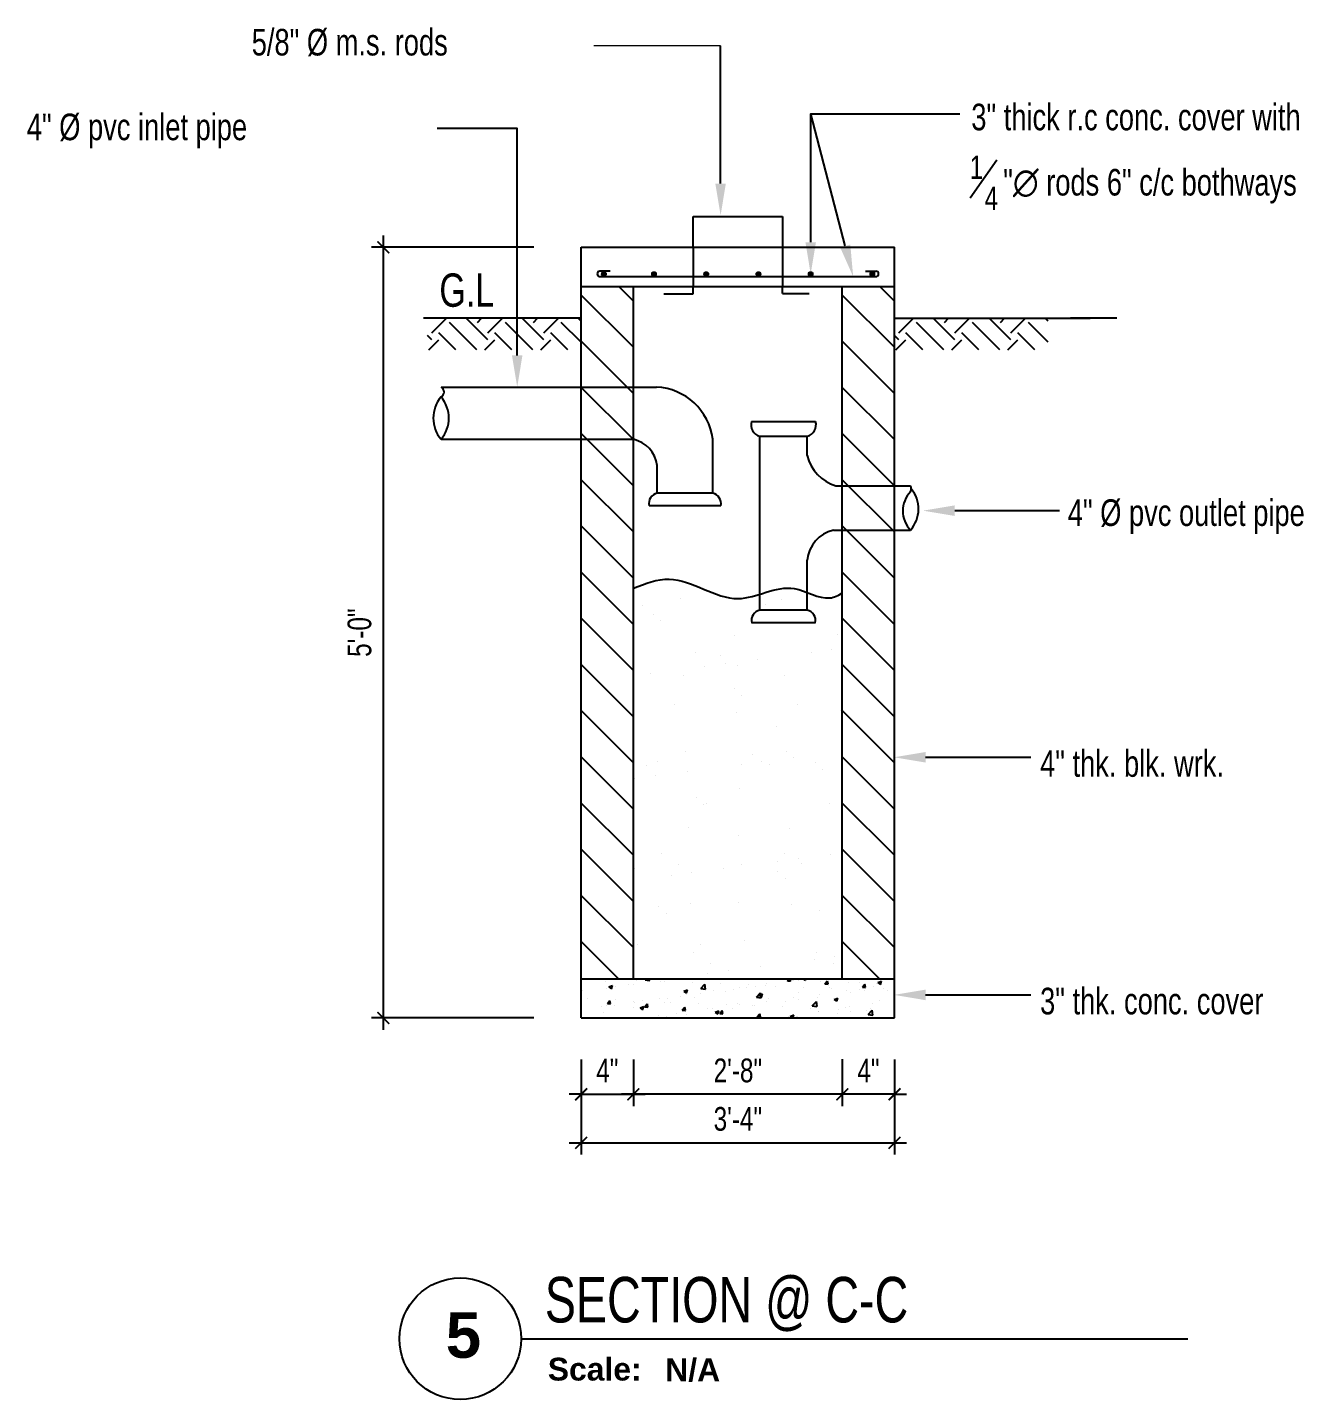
# Model space of a CAD drawing. Header units: inches. Extents: x 8351 to 42256, y 21052 to 33437.
# Drawn here: x 16698 to 16859.2, y 24303.9 to 24477.2 of the extents above; entities that cross this region are included whole.
import ezdxf
from ezdxf.enums import TextEntityAlignment as Align

# ---------------------------------------------------------------- set-up
doc = ezdxf.new("R2010")
doc.units = ezdxf.units.IN
doc.header["$MEASUREMENT"] = 0
doc.layers.add('STEEL', color=242, linetype='Continuous')
doc.layers.add('window', color=7, linetype='Continuous')
doc.layers.add('text', color=7, linetype='Continuous', lineweight=9)
doc.styles.add('AEP style', font='swisscl.ttf')
doc.styles.add('SANSSERIFBOLD', font='sanssb__.ttf')

# ---------------------------------------------------------------- blocks, each defined once
blk = doc.blocks.new('_ArchTick')
at = {"color": 0, "linetype": 'ByBlock', "const_width": 0.15}
blk.add_lwpolyline([(-0.5, -0.5), (0.5, 0.5)], dxfattribs=at)
blk = doc.blocks.new('*U429')
blk.add_line((0.8423, -0.5126), (3.5845, -0.5126))
at = {"lineweight": 25}
blk.add_circle((0.5923, -0.5126), 0.25, dxfattribs=at)
at = {"insert": (0.9523, -0.5907), "char_height": 0.09375, "width": 0.391625, "attachment_point": 1, "style": 'SANSSERIFBOLD'}
blk.add_mtext('Scale: ', dxfattribs=at)
at = {"ltscale": 15, "style": 'SANSSERIFBOLD', "flags": 8}
blk.add_attdef('VIEWNAME', text='', height=0.1875, dxfattribs=at).set_placement((0.9422, -0.5109), align=Align.BOTTOM_LEFT)
blk.add_attdef('#', text='', height=0.1875, dxfattribs=at).set_placement((0.5922, -0.5109), align=Align.MIDDLE_CENTER)
blk.add_attdef('VPSCALE', text='', height=0.0938, dxfattribs=at).set_placement((1.3617, -0.589), align=Align.TOP_LEFT)

msp = doc.modelspace()

# ---------------------------------------------------------------- linework, layer by layer
at = {"color": 0, "linetype": 'ByBlock'}
for p, q in [((16817.1, 24455.66), (16820.47, 24460.48)), ((16782.11, 24449.43), (16782.11, 24444.48)), ((16793.41, 24449.43), (16793.41, 24444.48)), ((16796.53, 24423.11), (16796.53, 24425.55)), ((16775.7, 24404.22), (16775.7, 24404.22)), ((16780.54, 24405.02), (16780.54, 24405.02)), ((16791.27, 24404.25), (16791.27, 24404.25)), ((16793.33, 24404.96), (16793.33, 24404.96)), ((16777.1, 24403.1), (16777.1, 24403.1)), ((16778.02, 24402.26), (16778.02, 24402.26)), ((16797.4, 24402.66), (16797.4, 24402.66)), ((16787.3, 24400.33), (16787.3, 24400.33)), ((16800.39, 24400.5), (16800.39, 24400.5)), ((16782.37, 24398.27), (16782.37, 24398.27)), ((16797.02, 24398.26), (16797.02, 24398.26)), ((16799.62, 24398.61), (16799.62, 24398.61)), ((16783.56, 24396.49), (16783.56, 24396.49)), ((16785.61, 24397.91), (16785.61, 24397.91)), ((16786.16, 24396.84), (16786.16, 24396.84)), ((16787.72, 24396.57), (16787.72, 24396.57)), ((16790.23, 24397.37), (16790.23, 24397.37)), ((16776.77, 24395.6), (16776.77, 24395.6)), ((16780.85, 24395.39), (16780.85, 24395.39)), ((16793.64, 24395.32), (16793.64, 24395.32)), ((16787.34, 24393.71), (16787.34, 24393.71)), ((16779.74, 24391.7), (16779.74, 24391.7)), ((16788.27, 24392.87), (16788.27, 24392.87)), ((16795.31, 24391.73), (16795.31, 24391.73)), ((16787.61, 24390.7), (16787.61, 24390.7)), ((16800.7, 24390.86), (16800.7, 24390.86)), ((16792.61, 24388.88), (16792.61, 24388.88)), ((16777.58, 24384.49), (16777.58, 24384.49)), ((16781.17, 24385.75), (16781.17, 24385.75)), ((16789.65, 24385.39), (16789.65, 24385.39)), ((16790.77, 24384.5), (16790.77, 24384.5)), ((16793.96, 24385.69), (16793.96, 24385.69)), ((16794.84, 24385.03), (16794.84, 24385.03)), ((16797.59, 24384.32), (16797.59, 24384.32)), ((16776.18, 24384.02), (16776.18, 24384.02)), ((16777.31, 24382.72), (16777.31, 24382.72)), ((16781.38, 24383.26), (16781.38, 24383.26)), ((16788.17, 24384.15), (16788.17, 24384.15)), ((16791.75, 24384.05), (16791.75, 24384.05)), ((16798.51, 24383.48), (16798.51, 24383.48)), ((16774.71, 24382.38), (16774.71, 24382.38)), ((16787.93, 24381.06), (16787.93, 24381.06)), ((16782.56, 24379.93), (16782.56, 24379.93)), ((16783.48, 24379.09), (16783.48, 24379.09)), ((16783.77, 24379.18), (16783.77, 24379.18)), ((16799.34, 24379.21), (16799.34, 24379.21)), ((16781.48, 24376.12), (16781.48, 24376.12)), ((16794.27, 24376.06), (16794.27, 24376.06)), ((16787.83, 24375.1), (16787.83, 24375.1)), ((16778.11, 24372.84), (16778.11, 24372.84)), ((16793.68, 24372.87), (16793.68, 24372.87)), ((16795.38, 24372.16), (16795.38, 24372.16)), ((16799.45, 24372.69), (16799.45, 24372.69)), ((16774.74, 24370.94), (16774.74, 24370.94)), ((16780.22, 24371.5), (16780.22, 24371.5)), ((16785.99, 24370.92), (16785.99, 24370.92)), ((16788.24, 24371.43), (16788.24, 24371.43)), ((16792.78, 24371.82), (16792.78, 24371.82)), ((16792.81, 24370.54), (16792.81, 24370.54)), ((16795.79, 24371.53), (16795.79, 24371.53)), ((16779.32, 24370.04), (16779.32, 24370.04)), ((16781.92, 24370.39), (16781.92, 24370.39)), ((16793.73, 24369.7), (16793.73, 24369.7)), ((16777.78, 24366.15), (16777.78, 24366.15)), ((16778.7, 24365.31), (16778.7, 24365.31)), ((16781.8, 24366.48), (16781.8, 24366.48)), ((16787.81, 24366.66), (16787.81, 24366.66)), ((16794.59, 24366.42), (16794.59, 24366.42)), ((16798.08, 24365.71), (16798.08, 24365.71)), ((16788.56, 24361.8), (16788.56, 24361.8)), ((16775.06, 24361.31), (16775.06, 24361.31)), ((16782.15, 24360.32), (16782.15, 24360.32)), ((16783.05, 24361.32), (16783.05, 24361.32)), ((16797.72, 24360.35), (16797.72, 24360.35)), ((16784.26, 24358.98), (16784.26, 24358.98)), ((16790.6, 24358.58), (16790.6, 24358.58)), ((16797.39, 24359.48), (16797.39, 24359.48)), ((16799.83, 24359.01), (16799.83, 24359.01)), ((16799.99, 24359.82), (16799.99, 24359.82)), ((16783.93, 24357.7), (16783.93, 24357.7)), ((16786.53, 24358.05), (16786.53, 24358.05))]:
    msp.add_line(p, q, dxfattribs=at)
at = {"color": 0}
for p, q in [((16742.96, 24450.93), (16742.96, 24350.58)), ((16761.96, 24449.43), (16741.46, 24449.43)), ((16767.96, 24418.08), (16767.96, 24449.43)), ((16767.96, 24449.43), (16807.56, 24449.43)), ((16807.56, 24418.08), (16807.56, 24449.43)), ((16767.96, 24444.48), (16807.56, 24444.48)), ((16774.56, 24436.8), (16767.96, 24443.4)), ((16774.56, 24442.63), (16772.72, 24444.48)), ((16774.56, 24418.06), (16774.56, 24444.48)), ((16800.96, 24418.08), (16800.96, 24444.48)), ((16807.56, 24436.8), (16800.96, 24443.4)), ((16807.56, 24442.63), (16805.72, 24444.48)), ((16767.96, 24440.48), (16748.05, 24440.48)), ((16749.1, 24438.63), (16750.95, 24440.48)), ((16754.78, 24436.48), (16751.31, 24439.95)), ((16755.84, 24438.08), (16753.44, 24440.48)), ((16754.84, 24439.95), (16755.37, 24440.48)), ((16756.17, 24438.63), (16758.02, 24440.48)), ((16761.85, 24436.48), (16758.38, 24439.95)), ((16763.24, 24437.74), (16760.51, 24440.48)), ((16761.92, 24439.95), (16762.44, 24440.48)), ((16763.24, 24438.63), (16765.09, 24440.48)), ((16767.96, 24437.44), (16765.45, 24439.95)), ((16767.96, 24440.09), (16767.58, 24440.48)), ((16807.56, 24440.48), (16832.26, 24440.48)), ((16808.11, 24438.63), (16809.97, 24440.48)), ((16813.8, 24436.48), (16810.32, 24439.95)), ((16814.85, 24438.08), (16812.45, 24440.48)), ((16813.86, 24439.95), (16814.39, 24440.48)), ((16815.19, 24438.63), (16817.04, 24440.48)), ((16820.87, 24436.48), (16817.4, 24439.95)), ((16822.26, 24437.74), (16819.52, 24440.48)), ((16820.93, 24439.95), (16821.46, 24440.48)), ((16822.26, 24438.63), (16824.11, 24440.48)), ((16826.98, 24437.44), (16824.47, 24439.95)), ((16826.98, 24440.09), (16826.59, 24440.48)), ((16835.65, 24440.48), (16829.8, 24440.48)), ((16749.1, 24437.74), (16748.55, 24438.29)), ((16752.13, 24436.48), (16749.98, 24438.63)), ((16756.17, 24437.74), (16755.84, 24438.08)), ((16759.2, 24436.48), (16757.05, 24438.63)), ((16766.27, 24436.48), (16764.13, 24438.63)), ((16808.11, 24437.74), (16807.56, 24438.29)), ((16811.15, 24436.48), (16809, 24438.63)), ((16815.19, 24437.74), (16814.85, 24438.08)), ((16818.22, 24436.48), (16816.07, 24438.63)), ((16825.29, 24436.48), (16823.14, 24438.63)), ((16748.72, 24436.48), (16749.98, 24437.74)), ((16755.79, 24436.48), (16755.83, 24436.52)), ((16755.83, 24436.52), (16757.05, 24437.74)), ((16762.86, 24436.48), (16764.13, 24437.74)), ((16774.56, 24430.97), (16767.96, 24437.57)), ((16807.56, 24430.97), (16800.96, 24437.57)), ((16807.73, 24436.48), (16809, 24437.74)), ((16814.81, 24436.48), (16814.85, 24436.52)), ((16814.85, 24436.52), (16816.07, 24437.74)), ((16821.88, 24436.48), (16823.14, 24437.74)), ((16750.26, 24431.78), (16767.96, 24431.78)), ((16767.96, 24431.78), (16774.56, 24431.78)), ((16774.56, 24425.13), (16767.96, 24431.73)), ((16774.56, 24431.78), (16777.48, 24431.78)), ((16807.56, 24425.13), (16800.96, 24431.73)), ((16774.56, 24419.3), (16767.96, 24425.9)), ((16789.47, 24427.44), (16797.59, 24427.44)), ((16807.56, 24419.3), (16800.96, 24425.9)), ((16750.26, 24425.18), (16767.96, 24425.18)), ((16767.96, 24425.18), (16774.56, 24425.18)), ((16784.58, 24418.39), (16784.58, 24425.18)), ((16790.53, 24425.55), (16796.53, 24425.55)), ((16790.53, 24403.59), (16790.53, 24425.55)), ((16777.57, 24418.39), (16777.57, 24421.88)), ((16774.56, 24413.47), (16767.96, 24420.07)), ((16800.13, 24419.31), (16800.96, 24419.31)), ((16807.56, 24413.47), (16800.96, 24420.07)), ((16800.96, 24419.31), (16807.56, 24419.31)), ((16807.56, 24419.31), (16809.58, 24419.31)), ((16767.96, 24352.08), (16767.96, 24418.08)), ((16774.56, 24357.03), (16774.56, 24418.06)), ((16784.58, 24418.39), (16777.57, 24418.39)), ((16800.96, 24357.03), (16800.96, 24418.08)), ((16807.56, 24352.08), (16807.56, 24418.08)), ((16785.6, 24416.79), (16776.55, 24416.79)), ((16774.56, 24407.63), (16767.96, 24414.23)), ((16807.56, 24407.63), (16800.96, 24414.23)), ((16799.83, 24413.71), (16800.96, 24413.71)), ((16800.96, 24413.71), (16807.56, 24413.71)), ((16807.56, 24413.71), (16809.58, 24413.71)), ((16796.53, 24403.59), (16796.53, 24409.91)), ((16774.56, 24401.8), (16767.96, 24408.4)), ((16807.56, 24401.8), (16800.96, 24408.4)), ((16796.53, 24403.59), (16790.53, 24403.59)), ((16774.56, 24395.96), (16767.96, 24402.56)), ((16797.56, 24401.99), (16789.5, 24401.99)), ((16807.56, 24395.96), (16800.96, 24402.56)), ((16774.56, 24390.13), (16767.96, 24396.73)), ((16807.56, 24390.13), (16800.96, 24396.73)), ((16774.56, 24384.3), (16767.96, 24390.9)), ((16807.56, 24384.3), (16800.96, 24390.9)), ((16774.56, 24378.46), (16767.96, 24385.06)), ((16807.56, 24378.46), (16800.96, 24385.06)), ((16774.56, 24372.63), (16767.96, 24379.23)), ((16807.56, 24372.63), (16800.96, 24379.23)), ((16774.56, 24366.8), (16767.96, 24373.4)), ((16807.56, 24366.8), (16800.96, 24373.4)), ((16774.56, 24360.96), (16767.96, 24367.56)), ((16807.56, 24360.96), (16800.96, 24367.56)), ((16772.66, 24357.03), (16767.96, 24361.73)), ((16805.66, 24357.03), (16800.96, 24361.73)), ((16767.96, 24357.03), (16807.56, 24357.03)), ((16771.03, 24356.65), (16771.03, 24356.65)), ((16771.43, 24356.98), (16771.43, 24356.98)), ((16774.96, 24356.83), (16774.96, 24356.83)), ((16776.04, 24356.89), (16776.17, 24357.03)), ((16776.04, 24356.89), (16776.62, 24356.8)), ((16776.4, 24356.64), (16776.4, 24356.64)), ((16776.63, 24356.8), (16776.6, 24357.03)), ((16777.93, 24356.73), (16777.93, 24356.73)), ((16778.48, 24356.68), (16778.48, 24356.68)), ((16791.18, 24356.97), (16791.18, 24356.97)), ((16793.85, 24356.68), (16793.85, 24356.68)), ((16794.03, 24356.78), (16794.23, 24357.03)), ((16794.03, 24356.78), (16794.42, 24356.75)), ((16794.42, 24356.74), (16794.37, 24357.03)), ((16794.7, 24356.83), (16794.7, 24356.83)), ((16794.81, 24356.87), (16794.81, 24356.87)), ((16795.47, 24356.78), (16795.47, 24356.78)), ((16796.03, 24357.03), (16796.3, 24356.85)), ((16796.31, 24356.84), (16796.37, 24357.03)), ((16797.12, 24357), (16797.12, 24357)), ((16798.23, 24356.68), (16798.23, 24356.68)), ((16798.76, 24356.37), (16799.08, 24356.75)), ((16799.16, 24356.33), (16799.08, 24356.74)), ((16803.13, 24356.55), (16803.13, 24356.55)), ((16805.46, 24356.54), (16805.92, 24356.72)), ((16805.79, 24356.31), (16805.93, 24356.71)), ((16768.08, 24355.55), (16768.08, 24355.55)), ((16771.21, 24355.84), (16771.21, 24355.84)), ((16771.46, 24356), (16771.92, 24356.17)), ((16771.46, 24356), (16771.79, 24355.77)), ((16771.79, 24355.77), (16771.92, 24356.17)), ((16772.24, 24356.09), (16772.24, 24356.09)), ((16773.9, 24356.31), (16773.9, 24356.31)), ((16774.59, 24356.31), (16774.59, 24356.31)), ((16780.95, 24355.47), (16781.41, 24355.64)), ((16780.95, 24355.47), (16781.27, 24355.25)), ((16781.28, 24355.24), (16781.41, 24355.64)), ((16781.28, 24355.03), (16781.28, 24355.03)), ((16782, 24356.54), (16782, 24356.54)), ((16782.98, 24355.13), (16782.98, 24355.13)), ((16783.08, 24355.8), (16783.59, 24356.33)), ((16783.08, 24355.8), (16783.67, 24355.71)), ((16783.67, 24355.7), (16783.6, 24356.33)), ((16784.66, 24355.49), (16784.66, 24355.49)), ((16785.52, 24356.39), (16785.52, 24356.39)), ((16786.16, 24355.36), (16786.16, 24355.36)), ((16787.15, 24355.68), (16787.15, 24355.68)), ((16788, 24355.91), (16788, 24355.91)), ((16788.8, 24355.9), (16788.8, 24355.9)), ((16789.05, 24356.24), (16789.05, 24356.24)), ((16790, 24356.02), (16790, 24356.02)), ((16790.12, 24354.7), (16790.64, 24355.24)), ((16790.43, 24354.94), (16790.89, 24355.12)), ((16790.43, 24354.94), (16790.76, 24354.72)), ((16790.71, 24354.61), (16790.64, 24355.24)), ((16790.76, 24354.71), (16790.89, 24355.11)), ((16791.3, 24356.23), (16791.3, 24356.23)), ((16791.43, 24356.41), (16791.43, 24356.41)), ((16792.57, 24356.09), (16792.57, 24356.09)), ((16795.44, 24355.23), (16795.44, 24355.23)), ((16796.09, 24355.94), (16796.09, 24355.94)), ((16798.07, 24355.1), (16798.07, 24355.1)), ((16798.76, 24356.37), (16799.15, 24356.33)), ((16799.28, 24355.89), (16799.28, 24355.89)), ((16799.62, 24355.79), (16799.62, 24355.79)), ((16801.5, 24355.59), (16801.5, 24355.59)), ((16801.75, 24356.53), (16801.75, 24356.53)), ((16802.05, 24355.27), (16802.05, 24355.27)), ((16803.14, 24355.64), (16803.14, 24355.64)), ((16803.49, 24355.95), (16803.81, 24356.33)), ((16803.49, 24355.95), (16803.89, 24355.92)), ((16803.7, 24355.49), (16803.7, 24355.49)), ((16803.89, 24355.91), (16803.81, 24356.33)), ((16804.88, 24356.06), (16804.88, 24356.06)), ((16805.27, 24356.38), (16805.27, 24356.38)), ((16805.46, 24356.54), (16805.79, 24356.32)), ((16806.2, 24355.82), (16806.2, 24355.82)), ((16806.66, 24355.49), (16806.66, 24355.49)), ((16768.73, 24354.51), (16768.73, 24354.51)), ((16770.51, 24353.49), (16770.51, 24353.49)), ((16771.13, 24353.65), (16771.13, 24353.65)), ((16771.27, 24353.89), (16771.59, 24354.27)), ((16771.27, 24353.89), (16771.67, 24353.85)), ((16771.67, 24353.85), (16771.59, 24354.26)), ((16772.16, 24353.71), (16772.16, 24353.71)), ((16772.25, 24354.36), (16772.25, 24354.36)), ((16774.51, 24354.11), (16774.51, 24354.11)), ((16774.61, 24353.37), (16774.61, 24353.37)), ((16774.66, 24354.04), (16774.66, 24354.04)), ((16775.4, 24353.34), (16775.86, 24353.52)), ((16775.4, 24353.34), (16775.73, 24353.12)), ((16775.73, 24353.11), (16775.86, 24353.51)), ((16775.77, 24354.22), (16775.77, 24354.22)), ((16776.01, 24353.47), (16776.32, 24353.85)), ((16776.01, 24353.47), (16776.4, 24353.44)), ((16776.4, 24353.44), (16776.33, 24353.85)), ((16777.85, 24354.53), (16777.85, 24354.53)), ((16778.46, 24354.03), (16778.46, 24354.03)), ((16778.83, 24354.59), (16778.83, 24354.59)), ((16779.3, 24354.07), (16779.3, 24354.07)), ((16780.48, 24354.8), (16780.48, 24354.8)), ((16780.74, 24353.06), (16781.06, 24353.44)), ((16781.14, 24353.02), (16781.06, 24353.43)), ((16782.31, 24354.7), (16782.31, 24354.7)), ((16782.82, 24353.92), (16782.82, 24353.92)), ((16783.89, 24353.25), (16783.89, 24353.25)), ((16784.58, 24353.29), (16784.58, 24353.29)), ((16785.41, 24353.08), (16785.41, 24353.08)), ((16786.34, 24353.77), (16786.34, 24353.77)), ((16787.06, 24353.3), (16787.06, 24353.3)), ((16787.74, 24353.91), (16787.74, 24353.91)), ((16787.92, 24353.72), (16787.92, 24353.72)), ((16789.56, 24353.63), (16789.56, 24353.63)), ((16789.87, 24353.62), (16789.87, 24353.62)), ((16790.12, 24354.7), (16790.71, 24354.61)), ((16791.35, 24354.21), (16791.35, 24354.21)), ((16791.59, 24354.57), (16791.59, 24354.57)), ((16793.39, 24353.47), (16793.39, 24353.47)), ((16793.73, 24354.17), (16793.73, 24354.17)), ((16794.73, 24354.68), (16794.73, 24354.68)), ((16795.38, 24354.39), (16795.38, 24354.39)), ((16796.91, 24353.32), (16796.91, 24353.32)), ((16797.17, 24353.61), (16797.68, 24354.15)), ((16797.17, 24353.61), (16797.75, 24353.52)), ((16797.76, 24353.52), (16797.68, 24354.15)), ((16797.88, 24354.72), (16797.88, 24354.72)), ((16799.92, 24354.41), (16800.38, 24354.59)), ((16799.92, 24354.41), (16800.24, 24354.19)), ((16800.25, 24354.19), (16800.38, 24354.58)), ((16800.44, 24353.17), (16800.44, 24353.17)), ((16801.42, 24353.4), (16801.42, 24353.4)), ((16801.81, 24353.58), (16801.81, 24353.58)), ((16804.47, 24353.21), (16804.47, 24353.21)), ((16804.8, 24353.86), (16804.8, 24353.86)), ((16805.65, 24354.24), (16805.65, 24354.24)), ((16761.96, 24352.08), (16741.46, 24352.08)), ((16767.96, 24352.08), (16807.56, 24352.08)), ((16770.76, 24352.71), (16770.76, 24352.71)), ((16777.77, 24352.34), (16777.77, 24352.34)), ((16778.74, 24352.2), (16778.74, 24352.2)), ((16780.04, 24352.59), (16780.04, 24352.59)), ((16780.74, 24353.06), (16781.13, 24353.02)), ((16781.2, 24352.83), (16781.2, 24352.83)), ((16781.24, 24352.53), (16781.24, 24352.53)), ((16784.89, 24352.81), (16785.35, 24352.99)), ((16784.89, 24352.81), (16785.21, 24352.59)), ((16785.22, 24352.59), (16785.35, 24352.98)), ((16785.47, 24352.64), (16785.79, 24353.02)), ((16785.47, 24352.64), (16785.87, 24352.61)), ((16785.87, 24352.61), (16785.79, 24353.02)), ((16790.21, 24352.23), (16790.53, 24352.61)), ((16790.21, 24352.23), (16790.6, 24352.2)), ((16790.6, 24352.19), (16790.53, 24352.61)), ((16794.11, 24352.26), (16794.11, 24352.26)), ((16794.37, 24352.28), (16794.83, 24352.46)), ((16794.37, 24352.28), (16794.67, 24352.08)), ((16794.65, 24352.48), (16794.65, 24352.48)), ((16794.71, 24352.08), (16794.83, 24352.46)), ((16795.16, 24352.08), (16795.26, 24352.19)), ((16795.28, 24352.08), (16795.26, 24352.19)), ((16796.15, 24352.12), (16796.15, 24352.12)), ((16797.96, 24352.92), (16797.96, 24352.92)), ((16797.99, 24352.9), (16797.99, 24352.9)), ((16800.32, 24352.67), (16800.32, 24352.67)), ((16801.97, 24352.88), (16801.97, 24352.88)), ((16803.96, 24353.02), (16803.96, 24353.02)), ((16804.21, 24352.52), (16804.73, 24353.06)), ((16804.21, 24352.52), (16804.8, 24352.43)), ((16804.8, 24352.43), (16804.73, 24353.05)), ((16807.48, 24352.88), (16807.48, 24352.88)), ((16767.96, 24346.83), (16767.96, 24340.93)), ((16774.56, 24346.83), (16774.56, 24340.93)), ((16800.96, 24346.85), (16800.96, 24340.93)), ((16807.56, 24346.83), (16807.56, 24340.93)), ((16767.96, 24342.43), (16766.46, 24342.43)), ((16767.96, 24342.43), (16774.56, 24342.43)), ((16802.46, 24342.43), (16773.06, 24342.43)), ((16774.56, 24342.43), (16776.06, 24342.43)), ((16800.96, 24342.43), (16799.46, 24342.43)), ((16807.56, 24342.43), (16800.96, 24342.43)), ((16807.56, 24342.43), (16809.06, 24342.43)), ((16767.96, 24340.93), (16767.96, 24334.81)), ((16807.56, 24340.93), (16807.56, 24334.81)), ((16766.46, 24336.31), (16809.06, 24336.31))]:
    msp.add_line(p, q, dxfattribs=at)
for centre, radius, start, end in [((16749.92, 24431.15), 0.707, 298.068, 61.932), ((16777.09, 24424.24), 7.55, 7.1255, 87.0548), ((16753.39, 24427.85), 4.12, 139.5348, 220.4652), ((16747.12, 24427.85), 4.12, 319.5348, 40.4652), ((16790.94, 24427.02), 1.52, 164.0681, 254.4463), ((16796.12, 24427.02), 1.52, 285.5537, 15.9319), ((16801.67, 24424.37), 5.29, 193.8055, 253.0865), ((16808.79, 24418.93), 0.876, 334.7348, 25.2652), ((16777.86, 24417.07), 1.34, 102.3282, 192.3282), ((16784.29, 24417.07), 1.34, 347.6718, 77.6718), ((16812.04, 24416.13), 3.45, 135.3841, 224.6159), ((16806.58, 24416.37), 4.01, 318.3814, 39.7802), ((16800.86, 24409.48), 4.35, 103.6771, 174.3794), ((16790.82, 24402.28), 1.34, 102.3282, 192.3282), ((16796.24, 24402.28), 1.34, 347.6718, 77.6718)]:
    msp.add_arc(centre, radius, start, end, dxfattribs=at)
at = {"color": 0, "linetype": 'ByBlock'}
msp.add_arc((16773.67, 24421.34), 3.94, 7.8482, 76.9218, dxfattribs=at)
msp.add_open_spline([(16774.57, 24406.36), (16776.07, 24406.96), (16780.51, 24408.71), (16787.14, 24403.07), (16794.03, 24407.75), (16798.57, 24404.56), (16800.45, 24405.44), (16800.96, 24405.77)], degree=3, knots=[0, 0, 0, 0, 4.653824, 13.71122, 20.923915, 25.566553, 27.360862, 27.360862, 27.360862, 27.360862], dxfattribs=at)
at = {"layer": 'STEEL', "color": 0}
for p, q in [((16782.11, 24449.43), (16782.11, 24453.33)), ((16782.11, 24453.33), (16793.41, 24453.33)), ((16793.41, 24453.33), (16793.41, 24449.43)), ((16771.63, 24446.41), (16770.31, 24446.41)), ((16770.31, 24445.73), (16805.21, 24445.73)), ((16770.8, 24446.31), (16770.59, 24446.09)), ((16770.86, 24446.31), (16770.59, 24446.03)), ((16770.91, 24446.3), (16770.6, 24445.99)), ((16770.72, 24446.28), (16770.62, 24446.18)), ((16770.95, 24446.28), (16770.62, 24445.95)), ((16770.99, 24446.26), (16770.64, 24445.91)), ((16771.02, 24446.23), (16770.67, 24445.88)), ((16771.04, 24446.2), (16770.7, 24445.85)), ((16771.06, 24446.16), (16770.74, 24445.83)), ((16771.08, 24446.11), (16770.78, 24445.82)), ((16771.08, 24446.06), (16770.84, 24445.81)), ((16776.92, 24446.11), (16777.21, 24445.82)), ((16776.92, 24446.06), (16777.16, 24445.81)), ((16776.93, 24446.16), (16777.26, 24445.83)), ((16776.93, 24445.99), (16777.09, 24445.83)), ((16776.95, 24446.2), (16777.3, 24445.85)), ((16776.98, 24446.23), (16777.33, 24445.88)), ((16777.01, 24446.26), (16777.36, 24445.91)), ((16777.05, 24446.28), (16777.38, 24445.95)), ((16777.09, 24446.3), (16777.4, 24445.99)), ((16777.13, 24446.31), (16777.41, 24446.03)), ((16777.19, 24446.31), (16777.41, 24446.09)), ((16777.28, 24446.28), (16777.38, 24446.18)), ((16783.52, 24446.11), (16783.81, 24445.82)), ((16783.52, 24446.06), (16783.76, 24445.81)), ((16783.53, 24446.16), (16783.86, 24445.83)), ((16783.53, 24445.99), (16783.69, 24445.83)), ((16783.55, 24446.2), (16783.9, 24445.85)), ((16783.58, 24446.23), (16783.93, 24445.88)), ((16783.61, 24446.26), (16783.96, 24445.91)), ((16783.65, 24446.28), (16783.98, 24445.95)), ((16783.69, 24446.3), (16784, 24445.99)), ((16783.73, 24446.31), (16784.01, 24446.03)), ((16783.79, 24446.31), (16784.01, 24446.09)), ((16783.88, 24446.28), (16783.98, 24446.18)), ((16790.12, 24446.11), (16790.41, 24445.82)), ((16790.12, 24446.06), (16790.36, 24445.81)), ((16790.13, 24446.16), (16790.46, 24445.83)), ((16790.13, 24445.99), (16790.29, 24445.83)), ((16790.15, 24446.2), (16790.5, 24445.85)), ((16790.18, 24446.23), (16790.53, 24445.88)), ((16790.21, 24446.26), (16790.56, 24445.91)), ((16790.25, 24446.28), (16790.58, 24445.95)), ((16790.29, 24446.3), (16790.6, 24445.99)), ((16790.33, 24446.31), (16790.61, 24446.03)), ((16790.39, 24446.31), (16790.61, 24446.09)), ((16790.48, 24446.28), (16790.58, 24446.18)), ((16796.72, 24446.11), (16797.01, 24445.82)), ((16796.72, 24446.06), (16796.96, 24445.81)), ((16796.73, 24446.16), (16797.06, 24445.83)), ((16796.73, 24445.99), (16796.89, 24445.83)), ((16796.75, 24446.2), (16797.1, 24445.85)), ((16796.78, 24446.23), (16797.13, 24445.88)), ((16796.81, 24446.26), (16797.16, 24445.91)), ((16796.85, 24446.28), (16797.18, 24445.95)), ((16796.89, 24446.3), (16797.2, 24445.99)), ((16796.93, 24446.31), (16797.21, 24446.03)), ((16796.99, 24446.31), (16797.21, 24446.09)), ((16797.08, 24446.28), (16797.18, 24446.18)), ((16803.89, 24446.41), (16805.21, 24446.41)), ((16804.5, 24446.11), (16804.8, 24445.82)), ((16804.5, 24446.06), (16804.74, 24445.81)), ((16804.51, 24445.99), (16804.68, 24445.83)), ((16804.52, 24446.16), (16804.84, 24445.83)), ((16804.54, 24446.2), (16804.88, 24445.85)), ((16804.56, 24446.23), (16804.91, 24445.88)), ((16804.59, 24446.26), (16804.94, 24445.91)), ((16804.63, 24446.28), (16804.96, 24445.95)), ((16804.67, 24446.3), (16804.98, 24445.99)), ((16804.72, 24446.31), (16804.99, 24446.03)), ((16804.78, 24446.31), (16804.99, 24446.09)), ((16804.86, 24446.28), (16804.97, 24446.18)), ((16778.42, 24443.57), (16782.11, 24443.57)), ((16782.11, 24443.57), (16782.11, 24444.48)), ((16793.41, 24443.59), (16793.41, 24444.48)), ((16793.41, 24443.59), (16796.77, 24443.59))]:
    msp.add_line(p, q, dxfattribs=at)
for centre in [(16770.83, 24446.06), (16777.16, 24446.06), (16783.76, 24446.06), (16790.36, 24446.06), (16796.96, 24446.06), (16804.75, 24446.06)]:
    msp.add_circle(centre, 0.248, dxfattribs=at)
for centre, start, end in [((16770.31, 24446.08), 90, 180), ((16770.31, 24446.06), 180, 270), ((16805.21, 24446.08), 0, 90), ((16805.21, 24446.06), 270, 0)]:
    msp.add_arc(centre, 0.33, start, end, dxfattribs=at)
at = {"layer": 'text', "color": 0}
msp.add_line((16785.58, 24474.9), (16769.55, 24474.9), dxfattribs=at)
at = {"layer": 'window', "color": 0, "extrusion": (0, 0, -1)}
msp.add_lwpolyline([(-16785.58, 24457.47), (-16785.58, 24474.9)], dxfattribs=at)
at = {"layer": 'window', "color": 0}
for points in [[(16801.32, 24449.6), (16796.96, 24466.27)], [(16796.96, 24450.06), (16796.96, 24466.27), (16815.81, 24466.27)], [(16759.88, 24435.78), (16759.88, 24464.43), (16749.77, 24464.43)], [(16815.16, 24416.16), (16828.42, 24416.16)], [(16811.49, 24385.01), (16824.76, 24385.01)], [(16811.49, 24354.99), (16824.76, 24354.99)]]:
    msp.add_lwpolyline(points, dxfattribs=at)
at = {"layer": 'window', "color": 0, "extrusion": (0, 0, -1)}
msp.add_solid([(-16784.91, 24457.47), (-16785.58, 24453.47), (-16786.24, 24457.47)], dxfattribs=at)
at = {"layer": 'window', "color": 0}
for points in [[(16797.63, 24450.06), (16796.96, 24446.06), (16796.3, 24450.06)], [(16801.97, 24449.77), (16802.33, 24445.73), (16800.68, 24449.43)], [(16760.54, 24435.78), (16759.88, 24431.78), (16759.21, 24435.78)], [(16815.16, 24415.49), (16811.16, 24416.16), (16815.16, 24416.83)], [(16811.49, 24384.34), (16807.49, 24385.01), (16811.49, 24385.67)], [(16811.49, 24354.32), (16807.49, 24354.99), (16811.49, 24355.66)]]:
    msp.add_solid(points, dxfattribs=at)

# ---------------------------------------------------------------- block references
at = {"color": 0, "xscale": 1.5, "yscale": 1.5, "zscale": 1.5}
for p, rotation in [((16742.96, 24449.43), 90), ((16742.96, 24352.08), 270), ((16774.56, 24342.43), 180), ((16774.56, 24342.43), 180), ((16807.56, 24342.43), 180), ((16767.96, 24336.31), 180)]:
    msp.add_blockref('_ArchTick', p, dxfattribs=dict(at, rotation=rotation))
for p in [(16767.96, 24342.43), (16800.96, 24342.43), (16800.96, 24342.43), (16807.56, 24336.31)]:
    msp.add_blockref('_ArchTick', p, dxfattribs=at)
at = {"color": 0, "lineweight": 9}
ref = msp.add_blockref('*U429', (16734.49, 24327.3), dxfattribs=dict(at, xscale=30.72013234706868, yscale=30.72013234706868, zscale=30.72013234706868))
ref.add_attrib('#', '5', dxfattribs={"ltscale": 15, "height": 5.76, "style": 'SANSSERIFBOLD'}).set_placement((16753.08, 24312.03), align=Align.MIDDLE_CENTER)
ref.add_attrib('VIEWNAME', 'SECTION @ C-C', dxfattribs={"ltscale": 15, "height": 5.7494, "style": 'AEP style'}).set_placement((16763.37, 24311.89), align=Align.BOTTOM_LEFT)
ref.add_attrib('VPSCALE', 'N/A', dxfattribs={"ltscale": 15, "height": 2.88, "style": 'SANSSERIFBOLD'}).set_placement((16778.59, 24309.07), align=Align.TOP_LEFT)

# ---------------------------------------------------------------- texts
at = {"color": 0, "style": 'AEP style'}
for s, p in [('5/8" %%C m.s. rods ', (16726.33, 24473.66)), ('3" thick r.c conc. cover with ', (16817.26, 24464.21)), ('4" %%C pvc inlet pipe', (16697.91, 24462.96)), ('"∅ rods 6" c/c bothways', (16821.29, 24455.97)), ('4" %%C pvc outlet pipe', (16829.45, 24414.23)), ('4" thk. blk. wrk.', (16825.95, 24382.54)), ('3" thk. conc. cover', (16825.95, 24352.53))]:
    msp.add_text(s, height=3.36, dxfattribs=at).set_placement(p)
at = {"color": 0, "linetype": 'ByBlock', "style": 'AEP style'}
for s, height, p in [('1', 2.94, (16817.07, 24458.07)), ('4', 2.94, (16818.94, 24454.15)), ('G.L', 4.2, (16750.04, 24441.92))]:
    msp.add_text(s, height=height, dxfattribs=at).set_placement(p)
at = {"color": 0, "insert": (16739.96, 24400.75), "char_height": 3, "attachment_point": 5, "rotation": 90, "style": 'AEP style'}
msp.add_mtext('\\A1;5\'-0"', dxfattribs=at)
at = {"color": 0, "char_height": 3, "attachment_point": 5, "style": 'AEP style'}
for s, insert in [('\\A1;4"', (16771.26, 24345.43)), ('\\A1;2\'-8"', (16787.76, 24345.43)), ('\\A1;4"', (16804.26, 24345.43)), ('\\A1;3\'-4"', (16787.76, 24339.31))]:
    msp.add_mtext(s, dxfattribs=dict(at, insert=insert))

doc.saveas('drawing.dxf')
